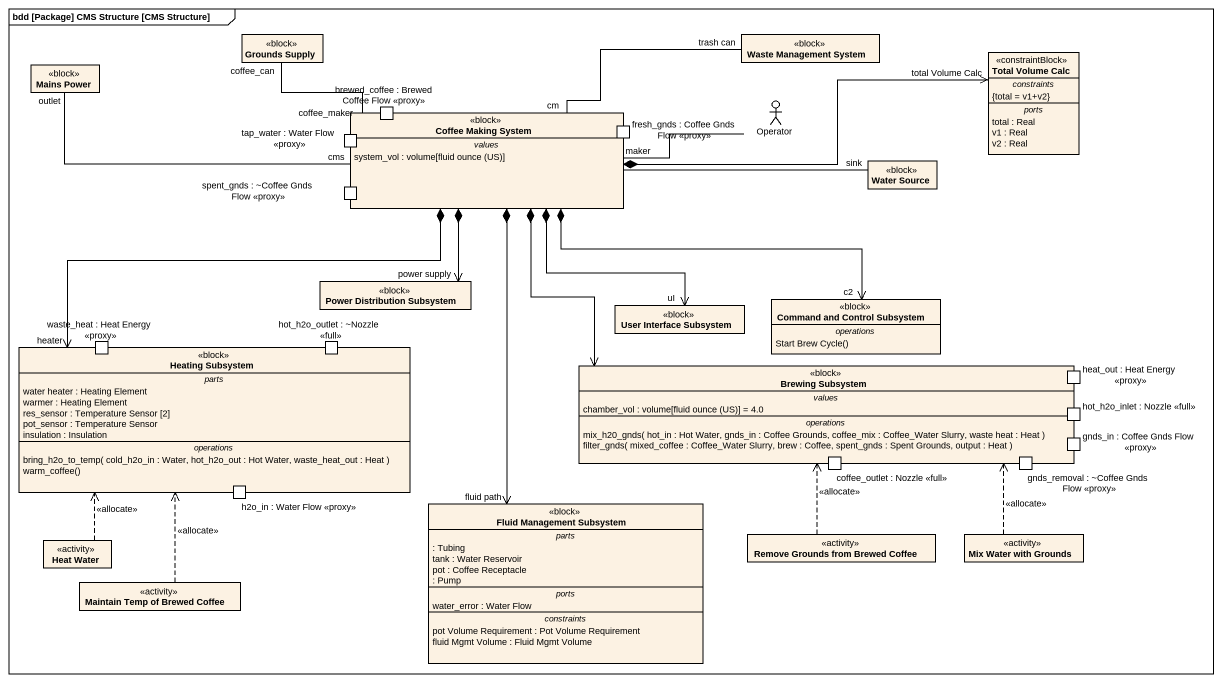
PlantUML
@startuml
mainframe bdd [Package] CMS Structure [CMS Structure]
allowmixing
hide circle
hide empty members
class "Grounds Supply" as Grounds_Supply <<block>>
class "Waste Management System" as Waste_Management_System <<block>>
class "Mains Power" as Mains_Power <<block>>
class "Total Volume Calc" as Total_Volume_Calc <<constraintBlock>> {
  -- constraints --
  {total = v1+v2}
  -- ports --
  total : Real
  v1 : Real
  v2 : Real
}
class "Coffee Making System" as Coffee_Making_System <<block>> {
  -- values --
  {field} system_vol : volume[fluid ounce (US)]
  -- ports --
  tap_water : Water Flow <<proxy>>
  brewed_coffee : Brewed Coffee Flow <<proxy>>
  fresh_gnds : Coffee Gnds Flow <<proxy>>
  spent_gnds : ~Coffee Gnds Flow <<proxy>>
}
actor Operator
class "Water Source" as Water_Source <<block>>
class "Power Distribution Subsystem" as Power_Distribution_Subsystem <<block>>
class "User Interface Subsystem" as User_Interface_Subsystem <<block>>
class "Command and Control Subsystem" as Command_and_Control <<block>> {
  -- operations --
  Start Brew Cycle()
}
class "Heating Subsystem" as Heating_Subsystem <<block>> {
  -- parts --
  water heater : Heating Element
  warmer : Heating Element
  res_sensor : Temperature Sensor [2]
  pot_sensor : Temperature Sensor
  insulation : Insulation
  -- operations --
  bring_h2o_to_temp( cold_h2o_in : Water, hot_h2o_out : Hot Water, waste_heat_out : Heat )
  warm_coffee()
  -- ports --
  waste_heat : Heat Energy <<proxy>>
  h2o_in : Water Flow <<proxy>>
  hot_h2o_outlet : ~Nozzle <<full>>
}
class "Brewing Subsystem" as Brewing_Subsystem <<block>> {
  -- values --
  {field} chamber_vol : volume[fluid ounce (US)] = 4.0
  -- operations --
  mix_h20_gnds( hot_in : Hot Water, gnds_in : Coffee Grounds, coffee_mix : Coffee_Water Slurry, waste heat : Heat )
  filter_gnds( mixed_coffee : Coffee_Water Slurry, brew : Coffee, spent_gnds : Spent Grounds, output : Heat )
  -- ports --
  heat_out : Heat Energy <<proxy>>
  hot_h2o_inlet : Nozzle <<full>>
  gnds_in : Coffee Gnds Flow <<proxy>>
  coffee_outlet : Nozzle <<full>>
  gnds_removal : ~Coffee Gnds Flow <<proxy>>
}
class "Fluid Management Subsystem" as Fluid_Management_Subsystem <<block>> {
  -- parts --
  : Tubing
  tank : Water Reservoir
  pot : Coffee Receptacle
  : Pump
  -- ports --
  water_error : Water Flow
  -- constraints --
  pot Volume Requirement : Pot Volume Requirement
  fluid Mgmt Volume : Fluid Mgmt Volume
}
class "Heat Water" as Heat_Water <<activity>>
class "Remove Grounds from Brewed Coffee" as Remove_Grounds_from_Brewed <<activity>>
class "Mix Water with Grounds" as Mix_Water_with_Grounds <<activity>>
class "Maintain Temp of Brewed Coffee" as Maintain_Temp_of_Brewed <<activity>>
Grounds_Supply "coffee_can" -right- "coffee_maker" Coffee_Making_System
Waste_Management_System "trash can" -left- "cm" Coffee_Making_System
Coffee_Making_System "cms" -left- "outlet" Mains_Power
Coffee_Making_System *-right-> "total Volume Calc" Total_Volume_Calc
Coffee_Making_System *--> "power supply" Power_Distribution_Subsystem
Coffee_Making_System *--> "uI" User_Interface_Subsystem
Coffee_Making_System *-right-> "c2" Command_and_Control
Coffee_Making_System *--> "heater" Heating_Subsystem
Coffee_Making_System *--> Brewing_Subsystem
Coffee_Making_System *--> "fluid path" Fluid_Management_Subsystem
Operator -left- Coffee_Making_System
Water_Source "sink" -left- "maker" Coffee_Making_System
Heat_Water .up.> Heating_Subsystem : <<allocate>>
Remove_Grounds_from_Brewed .up.> Brewing_Subsystem : <<allocate>>
Mix_Water_with_Grounds .up.> Brewing_Subsystem : <<allocate>>
Maintain_Temp_of_Brewed .up.> Heating_Subsystem : <<allocate>>
@enduml
